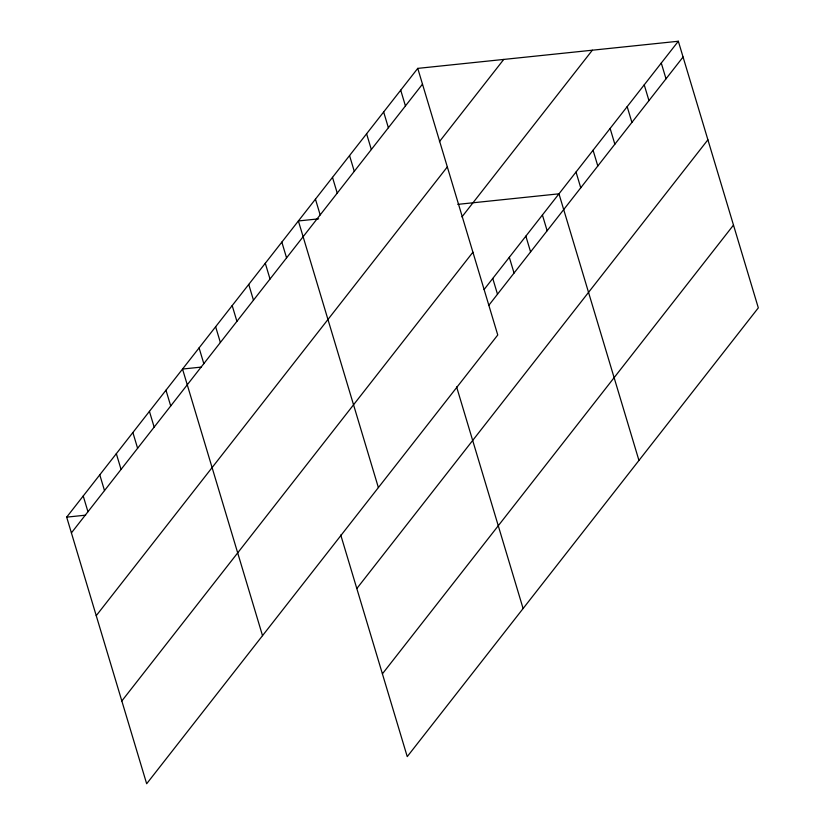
<?xml version="1.0" encoding="UTF-8"?>
<svg xmlns="http://www.w3.org/2000/svg" width="825" height="825" viewBox="0 0 825 825"><rect width="100%" height="100%" fill="white"/><g stroke="black" fill="none" stroke-linecap="round" stroke-linejoin="round"><path stroke-width="1.24" d="M417.759 68.382L497.753 334.991L146.664 783.75L66.681 517.141L417.759 68.382L678.336 41.25L758.319 307.859L407.241 756.618L340.746 534.982M71.404 532.898L422.493 84.14M439.416 141.663L503.755 59.421M96.236 615.677L447.325 166.918M461.948 216.882L592.35 50.201M121.832 700.972L472.911 252.213M484.089 289.534L678.336 41.25M488.823 305.291L683.069 57.008M356.812 588.555L707.902 139.796M382.408 673.839L733.487 225.081M318.625 218.852L298.392 220.956L378.376 487.565M457.793 204.363L558.968 193.823L638.952 460.443M201.506 367.073L182.531 369.043L262.525 635.663M66.681 517.141L85.645 515.161M661.279 63.051L666.012 78.808M644.232 84.841L648.955 100.598M627.175 106.642L631.909 122.399M610.129 128.442L614.852 144.2M593.072 150.233L597.805 165.99M576.025 172.033L580.748 187.791M542.417 214.985L547.14 230.742M525.865 236.136L530.588 251.903M509.314 257.297L514.047 273.054M492.762 278.448L497.496 294.216M400.713 90.172L405.436 105.93M383.656 111.973L388.379 127.731M456.607 386.894L523.102 608.53M366.599 133.763L371.332 149.531M349.552 155.564L354.276 171.322M332.496 177.365L337.229 193.122M315.449 199.155L320.172 214.923M281.841 242.107L286.564 257.874M265.289 263.268L270.022 279.025M248.737 284.419L253.471 300.187M232.186 305.58L236.919 321.338M215.634 326.731L220.368 342.499M199.083 347.892L203.816 363.65M165.98 390.204L170.713 405.962M149.428 411.355L154.162 427.113M132.877 432.517L137.61 448.274M116.325 453.668L121.058 469.425M99.773 474.829L104.507 490.586M83.222 495.98L87.955 511.737"/></g></svg>
